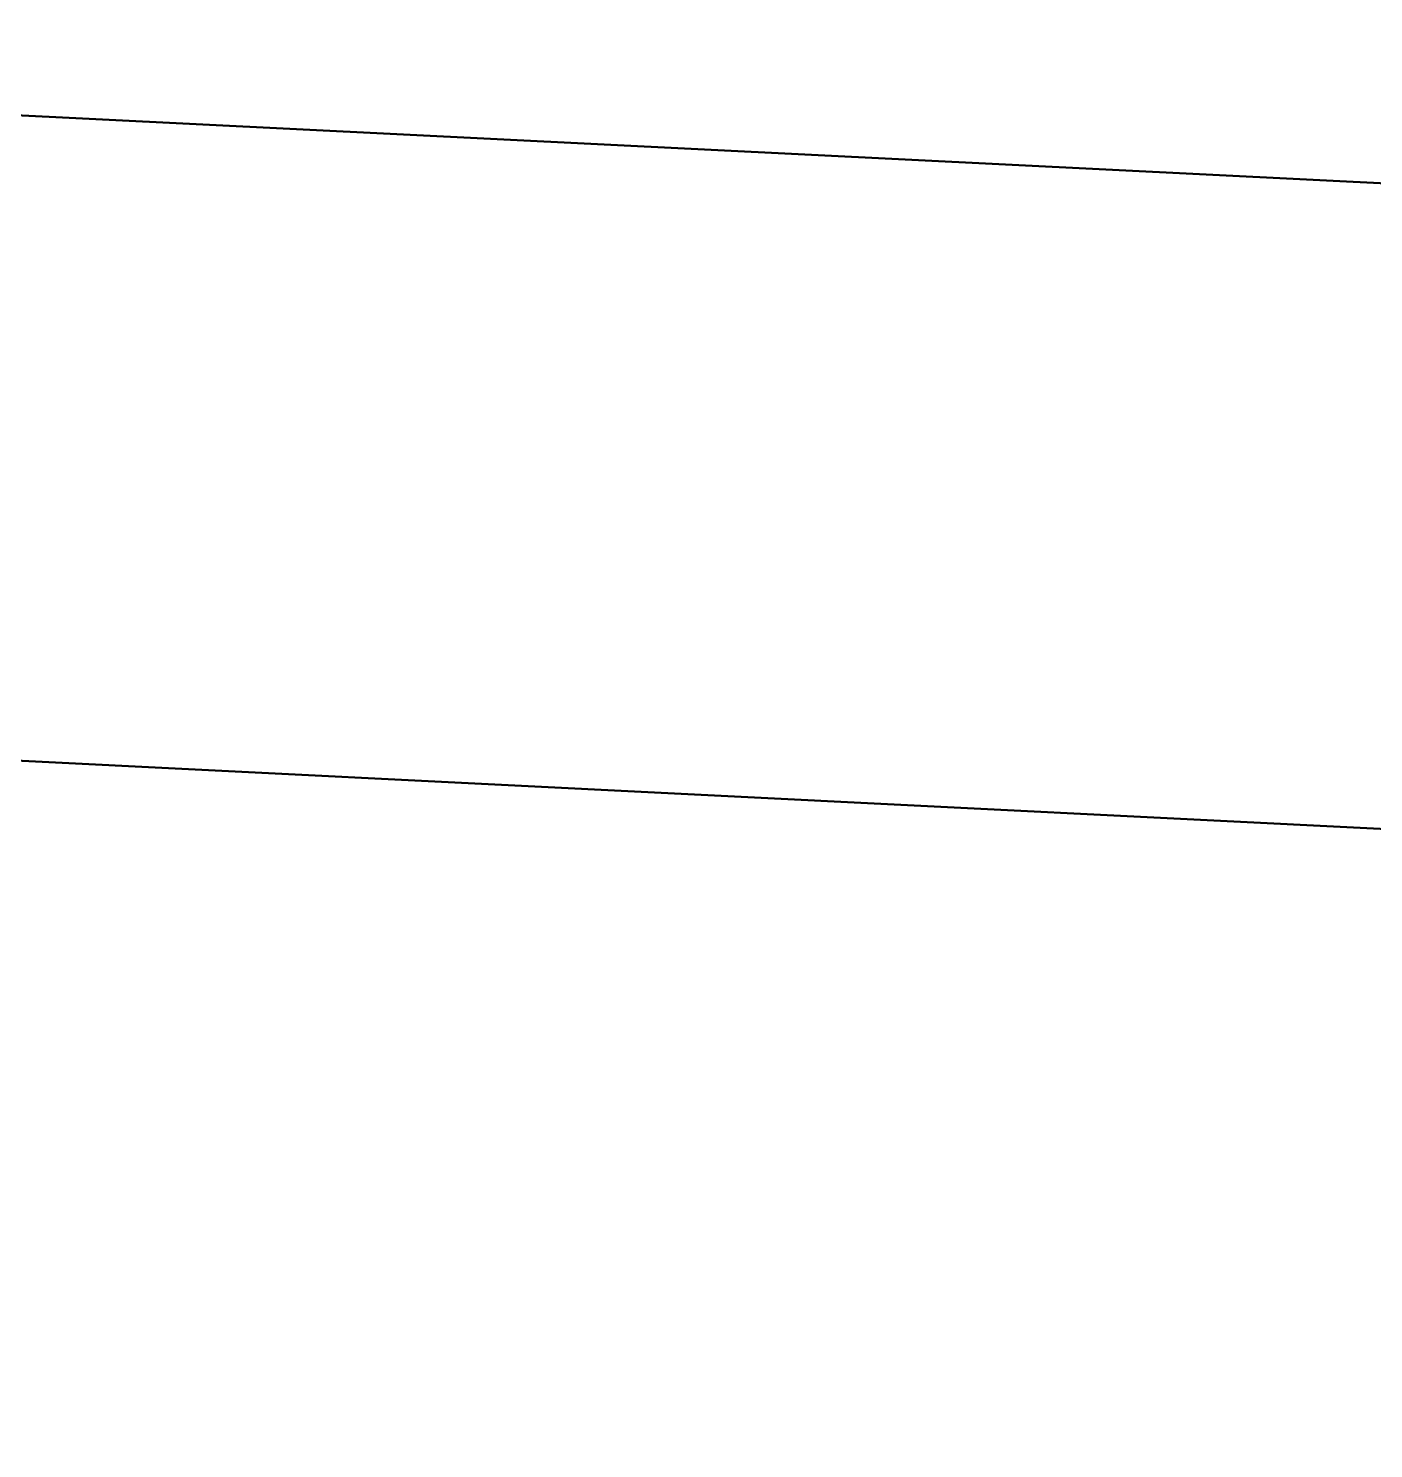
# Model space of a CAD drawing. Header units: metres. Extents: x 10 to 831, y 10 to 584.
# Drawn here: x 35.408 to 39.574, y 306.002 to 310.402 of the extents above; entities that cross this region are included whole.
import ezdxf

# ---------------------------------------------------------------- set-up
doc = ezdxf.new("R2010")
doc.units = ezdxf.units.M
doc.layers.add('CUT', color=7, linetype='Continuous', lineweight=50)
doc.layers.add('VIS', color=8, linetype='Continuous', lineweight=13)

msp = doc.modelspace()

# ---------------------------------------------------------------- linework, layer by layer
at = {"layer": 'CUT'}
for p, q in [((78, 308.002), (30, 310.402)), ((30, 308.402), (78, 306.002))]:
    msp.add_line(p, q, dxfattribs=at)
at = {"layer": 'VIS'}
for p, q in [((30, 310.402), (78, 308.002)), ((43.4832, 309.728), (32.3076, 310.2868)), ((35.9408, 310.1048), (33.8708, 310.2084)), ((34.0592, 310.1992), (36.1288, 310.0956)), ((34.1292, 310.1956), (36.5516, 310.0744)), ((35.4736, 310.1284), (34.9204, 310.156)), ((34.948, 310.1548), (35.4412, 310.13)), ((34.9744, 310.1532), (35.5632, 310.124)), ((35.0212, 310.1508), (35.6136, 310.1212)), ((35.0956, 310.1472), (35.6944, 310.1172)), ((35.1048, 310.1468), (35.658, 310.1192)), ((36.1548, 310.0944), (35.1636, 310.144)), ((35.1996, 310.142), (35.796, 310.112)), ((35.2116, 310.1416), (35.4112, 310.1316)), ((35.4096, 310.1316), (35.2144, 310.1412)), ((35.2252, 310.1408), (35.4164, 310.1312)), ((35.24, 310.14), (35.84, 310.11)), ((35.24, 310.14), (35.84, 310.11)), ((35.2444, 310.1396), (35.8444, 310.1096)), ((35.256, 310.1392), (35.456, 310.1292)), ((35.4448, 310.1296), (35.274, 310.1384)), ((35.2996, 310.1372), (35.4692, 310.1284)), ((35.3072, 310.1368), (35.5044, 310.1268)), ((35.3408, 310.1348), (35.5388, 310.1252)), ((35.35, 310.1344), (35.5484, 310.1244)), ((35.3616, 310.134), (36.7496, 310.0644)), ((35.4096, 310.1316), (35.6048, 310.1216)), ((35.5944, 310.1224), (35.4156, 310.1312)), ((36.0272, 310.1008), (35.4272, 310.1308)), ((35.64, 310.12), (35.44, 310.13)), ((35.4444, 310.1296), (36.442, 310.08)), ((35.4448, 310.1296), (35.6152, 310.1212)), ((35.464, 310.1288), (35.6256, 310.1208)), ((35.4712, 310.1284), (35.6268, 310.1208)), ((35.4832, 310.128), (35.6372, 310.12)), ((35.4984, 310.1272), (35.692, 310.1172)), ((35.5, 310.1268), (35.6656, 310.1188)), ((35.5116, 310.1264), (35.7072, 310.1168)), ((35.518, 310.126), (35.694, 310.1172)), ((35.544, 310.1248), (35.7436, 310.1148)), ((35.5516, 310.1244), (35.6976, 310.1172)), ((35.568, 310.1236), (36.1676, 310.0936)), ((35.578, 310.1232), (35.7776, 310.1132)), ((35.594, 310.1224), (36.1784, 310.0932)), ((35.5944, 310.1224), (35.7728, 310.1132)), ((35.602, 310.122), (35.7816, 310.1128)), ((35.7804, 310.1128), (35.6076, 310.1216)), ((35.6272, 310.1208), (36.2268, 310.0908)), ((35.6504, 310.1196), (35.8504, 310.1096)), ((35.6512, 310.1196), (35.8192, 310.1112)), ((35.652, 310.1192), (38.31, 309.9864)), ((35.664, 310.1188), (36.264, 310.0888)), ((35.6664, 310.1188), (36.7276, 310.0656)), ((36.2184, 310.0912), (35.6704, 310.1184)), ((35.8752, 310.1084), (35.6756, 310.1184)), ((35.6776, 310.118), (35.8768, 310.108)), ((35.7188, 310.116), (36.1652, 310.0936)), ((35.7268, 310.1156), (35.926, 310.1056)), ((35.9416, 310.1048), (35.742, 310.1148)), ((35.7692, 310.1136), (35.95, 310.1044)), ((35.7752, 310.1132), (35.9488, 310.1044)), ((35.98, 310.1032), (35.7804, 310.1128)), ((35.7804, 310.1128), (35.9532, 310.1044)), ((35.7824, 310.1128), (36.3804, 310.0828)), ((35.9844, 310.1028), (35.794, 310.1124)), ((35.8008, 310.112), (36.6924, 310.0672)), ((35.9764, 310.1032), (35.8236, 310.1108)), ((35.8352, 310.1104), (36.286, 310.0876)), ((35.8532, 310.1092), (36.0356, 310.1004)), ((36.058, 310.0992), (35.858, 310.1092)), ((35.8752, 310.1084), (36.0748, 310.0984)), ((35.8788, 310.108), (36.0736, 310.0984)), ((36.04, 310.1), (35.8816, 310.108)), ((35.9084, 310.1064), (36.108, 310.0968)), ((35.9416, 310.1048), (36.1412, 310.0948)), ((35.9576, 310.104), (36.1484, 310.0944)), ((35.9644, 310.1036), (36.1632, 310.094)), ((35.9764, 310.1032), (36.1292, 310.0956)), ((35.98, 310.1032), (36.18, 310.0932)), ((35.9844, 310.1028), (36.1744, 310.0932)), ((36.0076, 310.1016), (36.2076, 310.0916)), ((36.0244, 310.1008), (36.2204, 310.0908)), ((36.222, 310.0908), (36.0256, 310.1008)), ((36.04, 310.1), (36.1988, 310.092)), ((36.05, 310.0996), (36.2472, 310.0896)), ((36.054, 310.0992), (36.214, 310.0912)), ((36.058, 310.0992), (36.258, 310.0892)), ((36.0684, 310.0984), (36.582, 310.0728)), ((36.0788, 310.098), (36.6468, 310.0696)), ((36.278, 310.088), (36.0804, 310.098)), ((36.246, 310.0896), (36.0864, 310.0976)), ((36.3068, 310.0868), (36.1128, 310.0964)), ((36.114, 310.0964), (36.3064, 310.0868)), ((36.1364, 310.0952), (36.2828, 310.088)), ((36.1428, 310.0948), (36.3412, 310.0848)), ((36.3388, 310.0852), (36.144, 310.0948)), ((36.3164, 310.086), (36.1468, 310.0948)), ((36.1624, 310.094), (36.3276, 310.0856)), ((36.222, 310.0908), (36.4184, 310.0812)), ((36.2224, 310.0908), (36.3984, 310.082)), ((36.246, 310.0896), (36.4056, 310.0816)), ((36.2732, 310.0884), (36.4668, 310.0788)), ((36.278, 310.088), (36.4756, 310.0784)), ((36.294, 310.0872), (36.4896, 310.0776)), ((36.2972, 310.0872), (36.8868, 310.0576)), ((36.2972, 310.0872), (36.8456, 310.0596)), ((36.4716, 310.0784), (36.2988, 310.0872)), ((36.7888, 310.0624), (36.3064, 310.0868)), ((36.3068, 310.0868), (36.5004, 310.0768)), ((36.3164, 310.086), (36.4856, 310.0776)), ((36.3232, 310.086), (36.4912, 310.0776)), ((36.3428, 310.0848), (36.5424, 310.0748)), ((36.3716, 310.0836), (36.5624, 310.074)), ((36.3772, 310.0832), (36.5772, 310.0732)), ((36.582, 310.0728), (36.3864, 310.0828)), ((36.4044, 310.0816), (36.5596, 310.074)), ((36.4088, 310.0816), (36.5628, 310.074)), ((36.4108, 310.0816), (36.6108, 310.0716)), ((36.432, 310.0804), (36.5932, 310.0724)), ((36.446, 310.0796), (36.9712, 310.0536)), ((36.4508, 310.0796), (36.6508, 310.0696)), ((36.4692, 310.0784), (36.6428, 310.07)), ((36.4716, 310.0784), (36.644, 310.0696)), ((36.474, 310.0784), (36.6728, 310.0684)), ((36.4924, 310.0772), (36.6728, 310.0684)), ((36.5128, 310.0764), (37.0844, 310.0476)), ((36.9916, 310.0524), (36.5156, 310.0764)), ((36.53, 310.0756), (36.7284, 310.0656)), ((36.7216, 310.066), (36.5304, 310.0756)), ((36.7404, 310.0648), (36.5408, 310.0748)), ((36.7604, 310.064), (36.5616, 310.074)), ((36.7804, 310.0628), (36.5804, 310.0728)), ((36.582, 310.0728), (36.7772, 310.0632)), ((36.5876, 310.0728), (36.7404, 310.0648)), ((36.6116, 310.0716), (38.4064, 309.9816)), ((36.6116, 310.0716), (36.7604, 310.064)), ((36.616, 310.0712), (37.4016, 310.032)), ((36.8088, 310.0616), (36.638, 310.07)), ((36.6572, 310.0692), (36.852, 310.0592)), ((36.6744, 310.0684), (37.15, 310.0444)), ((36.6792, 310.068), (36.8588, 310.0592)), ((36.6924, 310.0672), (37.2912, 310.0376)), ((36.7068, 310.0668), (36.9068, 310.0568)), ((36.7216, 310.066), (36.8676, 310.0588)), ((36.7216, 310.066), (36.9124, 310.0564)), ((36.7268, 310.0656), (37.326, 310.0356)), ((36.7404, 310.0648), (36.9404, 310.0548)), ((37.5772, 310.0232), (36.7556, 310.0644)), ((36.7596, 310.064), (36.958, 310.054)), ((36.7604, 310.064), (36.9592, 310.054)), ((37.3172, 310.036), (36.764, 310.0636)), ((37.3144, 310.0364), (36.7664, 310.0636)), ((36.7804, 310.0628), (36.9804, 310.0528)), ((36.7904, 310.0624), (37.3872, 310.0328)), ((36.808, 310.0616), (37.004, 310.0516)), ((36.8088, 310.0616), (36.9792, 310.0532)), ((36.8244, 310.0608), (36.99, 310.0524)), ((36.994, 310.0524), (36.8248, 310.0608)), ((36.8444, 310.0596), (37.0444, 310.0496)), ((37.0236, 310.0508), (36.8452, 310.0596)), ((36.8832, 310.058), (37.0756, 310.0484)), ((37.0816, 310.048), (36.888, 310.0576)), ((36.92, 310.056), (37.7416, 310.0148)), ((36.922, 310.056), (37.5196, 310.026)), ((36.9484, 310.0544), (37.5016, 310.0268)), ((36.9792, 310.0532), (38.8316, 309.9604)), ((37.1624, 310.044), (36.9896, 310.0524)), ((36.994, 310.0524), (37.1636, 310.044)), ((36.9952, 310.0524), (37.5872, 310.0228)), ((36.9952, 310.0524), (37.1628, 310.044)), ((37.0132, 310.0512), (37.1732, 310.0432)), ((37.0236, 310.0508), (37.2024, 310.042)), ((37.0256, 310.0508), (37.4884, 310.0276)), ((37.0476, 310.0496), (37.2412, 310.04)), ((37.2564, 310.0392), (37.0564, 310.0492)), ((37.258, 310.0392), (37.058, 310.0492)), ((37.2656, 310.0388), (37.0732, 310.0484)), ((37.0816, 310.048), (37.2752, 310.0384)), ((37.142, 310.0448), (37.3416, 310.0348)), ((37.1624, 310.044), (37.3352, 310.0352)), ((37.1764, 310.0432), (37.3764, 310.0332)), ((37.2068, 310.0416), (37.6532, 310.0192)), ((37.2072, 310.0416), (37.8068, 310.0116)), ((37.2152, 310.0412), (37.396, 310.032)), ((37.232, 310.0404), (37.4292, 310.0304)), ((37.2508, 310.0396), (37.4508, 310.0296)), ((37.2564, 310.0392), (37.4564, 310.0292)), ((37.258, 310.0392), (37.4584, 310.0292)), ((37.2656, 310.0388), (37.458, 310.0292)), ((37.2676, 310.0388), (38.268, 309.9888)), ((37.2788, 310.038), (37.4548, 310.0292)), ((37.4852, 310.0276), (37.2944, 310.0372)), ((37.3064, 310.0368), (38.3304, 309.9856)), ((37.5072, 310.0268), (37.3124, 310.0364)), ((37.3144, 310.0364), (37.4968, 310.0272)), ((37.3228, 310.036), (37.9176, 310.006)), ((37.3324, 310.0352), (37.5308, 310.0256)), ((37.3372, 310.0352), (37.4928, 310.0272)), ((37.3372, 310.0352), (37.7876, 310.0128)), ((37.5396, 310.0252), (37.3396, 310.0352)), ((37.5044, 310.0268), (37.3516, 310.0344)), ((37.9536, 310.0044), (37.3544, 310.0344)), ((37.5556, 310.0244), (37.3568, 310.034)), ((37.5796, 310.0232), (37.38, 310.0332)), ((37.3976, 310.032), (37.5772, 310.0232)), ((37.3996, 310.032), (37.5612, 310.024)), ((37.624, 310.0208), (37.424, 310.0308)), ((37.4356, 310.0304), (37.6304, 310.0204)), ((37.4376, 310.03), (37.6088, 310.0216)), ((37.6256, 310.0208), (37.4672, 310.0288)), ((37.468, 310.0288), (37.6636, 310.0188)), ((37.4852, 310.0276), (37.6764, 310.018)), ((37.4856, 310.0276), (37.9404, 310.0048)), ((37.5044, 310.0268), (37.6572, 310.0192)), ((37.5176, 310.026), (37.7088, 310.0164)), ((37.5396, 310.0252), (37.7392, 310.0152)), ((37.5424, 310.0248), (37.7376, 310.0152)), ((37.554, 310.0244), (38.1532, 309.9944)), ((37.5556, 310.0244), (37.7544, 310.0144)), ((37.5664, 310.0236), (37.766, 310.0136)), ((37.5796, 310.0232), (37.7796, 310.0132)), ((37.592, 310.0224), (37.7876, 310.0128)), ((37.6104, 310.0216), (37.8104, 310.0116)), ((37.6256, 310.0208), (37.784, 310.0128)), ((37.6644, 310.0188), (38.2648, 309.9888)), ((37.6668, 310.0188), (37.8348, 310.0104)), ((37.8536, 310.0092), (37.6808, 310.018)), ((37.8636, 310.0088), (37.6964, 310.0172)), ((37.76, 310.014), (37.9428, 310.0048)), ((38.3616, 309.984), (37.762, 310.014)), ((37.7756, 310.0132), (38.3736, 309.9832)), ((37.8224, 310.0108), (38.016, 310.0012)), ((38.0268, 310.0008), (37.8268, 310.0108)), ((38.44, 309.98), (37.84, 310.01)), ((38.0108, 310.0016), (37.8412, 310.01)), ((37.8536, 310.0092), (38.0264, 310.0008)), ((37.8636, 310.0088), (38.0304, 310.0004)), ((38.0728, 309.9984), (37.8784, 310.008)), ((37.9048, 310.0068), (38.1048, 309.9968)), ((37.9384, 310.0052), (38.1192, 309.996)), ((37.9408, 310.0048), (38.1408, 309.9948)), ((37.9512, 310.0044), (38.1056, 309.9968)), ((37.952, 310.0044), (38.1508, 309.9944)), ((37.9592, 310.004), (38.1148, 309.9964)), ((37.962, 310.004), (38.5616, 309.974)), ((37.9724, 310.0032), (38.452, 309.9792)), ((37.976, 310.0032), (38.1756, 309.9932)), ((37.9832, 310.0028), (38.1592, 309.994)), ((38.1864, 309.9928), (37.99, 310.0024)), ((38.1724, 309.9932), (38.002, 310.002)), ((38.0036, 310.002), (38.1656, 309.9936)), ((38.0084, 310.0016), (40.426, 309.8808)), ((38.0108, 310.0016), (38.18, 309.9932)), ((38.0268, 310.0008), (38.2268, 309.9908)), ((38.04, 310), (38.24, 309.99)), ((38.04, 310), (38.24, 309.99)), ((38.0448, 309.9996), (38.5928, 309.9724)), ((38.244, 309.99), (38.0504, 309.9996)), ((38.056, 309.9992), (41.654, 309.8192)), ((38.2492, 309.9896), (38.0584, 309.9992)), ((38.0728, 309.9984), (38.2672, 309.9888)), ((38.078, 309.998), (39.0176, 309.9512)), ((38.0996, 309.9972), (38.2484, 309.9896)), ((38.1252, 309.9956), (38.3236, 309.986)), ((38.3508, 309.9844), (38.152, 309.9944)), ((38.1724, 309.9932), (38.3432, 309.9848)), ((38.3792, 309.9832), (38.1792, 309.9932)), ((38.1864, 309.9928), (38.3828, 309.9828)), ((38.2044, 309.9916), (38.378, 309.9832)), ((38.214, 309.9912), (38.4088, 309.9816)), ((38.4104, 309.9816), (38.2276, 309.9908)), ((38.3956, 309.9824), (38.2352, 309.9904)), ((38.2372, 309.99), (39.2348, 309.9404)), ((38.792, 309.9624), (38.2392, 309.99)), ((38.244, 309.99), (38.4376, 309.98)), ((38.2492, 309.9896), (38.4404, 309.98)), ((38.2632, 309.9888), (38.46, 309.9792)), ((38.2976, 309.9872), (38.8328, 309.9604)), ((38.3388, 309.9852), (38.5068, 309.9768)), ((38.3508, 309.9844), (38.5496, 309.9744)), ((38.3676, 309.9836), (38.5288, 309.9756)), ((38.5444, 309.9748), (38.3716, 309.9836)), ((38.3792, 309.9832), (38.5792, 309.9732)), ((38.3816, 309.9828), (38.978, 309.9532)), ((38.4104, 309.9816), (38.61, 309.9716)), ((38.414, 309.9812), (38.6112, 309.9716)), ((38.4176, 309.9812), (38.608, 309.9716)), ((38.5768, 309.9732), (38.4184, 309.9812)), ((38.4232, 309.9808), (38.9764, 309.9532)), ((38.4444, 309.9796), (38.6444, 309.9696)), ((38.6456, 309.9696), (38.4556, 309.9792)), ((38.464, 309.9788), (38.9776, 309.9532)), ((38.4648, 309.9788), (38.6636, 309.9688)), ((38.6696, 309.9684), (38.47, 309.9784)), ((38.4748, 309.9784), (38.6544, 309.9692)), ((38.4804, 309.978), (38.64, 309.97)), ((38.676, 309.9684), (38.4812, 309.978)), ((38.5016, 309.9768), (39.6016, 309.922)), ((38.512, 309.9764), (38.7104, 309.9664)), ((38.5156, 309.9764), (39.1132, 309.9464)), ((38.6884, 309.9676), (38.5188, 309.976)), ((38.5444, 309.9748), (38.7172, 309.966)), ((38.5464, 309.9748), (39.4212, 309.9308)), ((38.5744, 309.9732), (39.1664, 309.9436)), ((38.5768, 309.9732), (38.7352, 309.9652)), ((38.778, 309.9632), (38.578, 309.9732)), ((38.5968, 309.972), (38.7904, 309.9624)), ((38.6416, 309.97), (38.8372, 309.96)), ((38.6456, 309.9696), (38.836, 309.9604)), ((38.6616, 309.9688), (38.842, 309.96)), ((38.664, 309.9688), (38.8552, 309.9592)), ((38.6696, 309.9684), (38.8692, 309.9584)), ((38.6884, 309.9676), (38.8576, 309.9592)), ((38.6888, 309.9676), (38.8884, 309.9576)), ((38.6988, 309.9672), (39.4568, 309.9292)), ((38.7036, 309.9668), (38.9032, 309.9568)), ((38.7304, 309.9656), (39.2988, 309.9372)), ((38.7472, 309.9648), (38.946, 309.9548)), ((38.7676, 309.9636), (38.9636, 309.954)), ((38.7688, 309.9636), (38.9152, 309.9564)), ((38.7752, 309.9632), (38.9752, 309.9532)), ((38.778, 309.9632), (38.9776, 309.9532)), ((38.8064, 309.9616), (39.0064, 309.9516)), ((38.8064, 309.9616), (38.9984, 309.952)), ((39.0132, 309.9512), (38.822, 309.9608)), ((39.0188, 309.9512), (38.8252, 309.9608)), ((38.8392, 309.96), (39.2896, 309.9376)), ((38.8768, 309.958), (39.0312, 309.9504)), ((39.0328, 309.9504), (38.8796, 309.958)), ((38.892, 309.9576), (39.7136, 309.9164)), ((38.892, 309.9572), (39.0476, 309.9496)), ((38.8984, 309.9572), (39.072, 309.9484)), ((38.9316, 309.9556), (39.4112, 309.9316)), ((39.1376, 309.9452), (38.9376, 309.9552)), ((38.9388, 309.9552), (39.0948, 309.9472)), ((38.9752, 309.9532), (39.1368, 309.9452)), ((38.9924, 309.9524), (39.1872, 309.9428)), ((38.9924, 309.9524), (39.1412, 309.9448)), ((39.0108, 309.9516), (39.1788, 309.9432)), ((39.0132, 309.9512), (39.204, 309.942)), ((39.0188, 309.9512), (39.2124, 309.9412)), ((39.0324, 309.9504), (39.1856, 309.9428)), ((39.0396, 309.95), (39.2156, 309.9412)), ((39.528, 309.9256), (39.0524, 309.9492)), ((39.5492, 309.9244), (39.0564, 309.9492)), ((39.2568, 309.9392), (39.0568, 309.9492)), ((39.2356, 309.9404), (39.0628, 309.9488)), ((39.2516, 309.9396), (39.0884, 309.9476)), ((39.1016, 309.9468), (39.2964, 309.9372)), ((39.3172, 309.936), (39.1216, 309.946)), ((39.1236, 309.946), (40.122, 309.896)), ((39.1376, 309.9452), (39.3372, 309.9352)), ((39.1648, 309.9436), (39.764, 309.9136)), ((39.7048, 309.9168), (39.1968, 309.942)), ((39.202, 309.942), (39.3992, 309.932)), ((39.2108, 309.9416), (39.6864, 309.9176)), ((39.2228, 309.9408), (39.4056, 309.9316)), ((39.2356, 309.9404), (39.4084, 309.9316)), ((39.2512, 309.9396), (39.4512, 309.9296)), ((39.2568, 309.9392), (39.4568, 309.9292)), ((39.2588, 309.9392), (41.3964, 309.832)), ((39.2608, 309.9388), (39.46, 309.9292)), ((39.296, 309.9372), (42.2404, 309.79)), ((39.3148, 309.9364), (39.5128, 309.9264)), ((39.3172, 309.936), (39.5124, 309.9264)), ((39.5064, 309.9268), (39.3236, 309.936)), ((39.354, 309.9344), (39.5004, 309.9268)), ((39.5772, 309.9232), (39.3776, 309.9332)), ((39.424, 309.9308), (39.6196, 309.9212)), ((39.5064, 309.9268), (39.6888, 309.9176)), ((39.5424, 309.9248), (39.7412, 309.9148)), ((39.5512, 309.9244), (39.7472, 309.9148)), ((39.552, 309.9244), (39.7316, 309.9156)), ((30, 308.402), (78, 306.002)), ((35.8868, 308.1076), (32.4932, 308.2772)), ((32.6928, 308.2672), (36.0864, 308.0976)), ((37.424, 308.0308), (34.0576, 308.1992)), ((34.6192, 308.1712), (35.4412, 308.13)), ((35.8912, 308.1076), (34.8932, 308.1572)), ((35.568, 308.1236), (34.9688, 308.1536)), ((34.9788, 308.1532), (35.5204, 308.126)), ((35.5852, 308.1228), (35.0036, 308.152)), ((35.5856, 308.1228), (35.0396, 308.15)), ((35.64, 308.12), (35.04, 308.15)), ((35.64, 308.12), (35.04, 308.15)), ((35.8108, 308.1116), (35.2188, 308.1412)), ((35.24, 308.14), (35.84, 308.11)), ((35.24, 308.14), (35.84, 308.11)), ((35.256, 308.1392), (35.456, 308.1292)), ((35.464, 308.1288), (35.3028, 308.1368)), ((35.4984, 308.1272), (35.3048, 308.1368)), ((35.5116, 308.1264), (35.316, 308.1364)), ((35.4712, 308.1284), (35.316, 308.1364)), ((35.9172, 308.106), (35.318, 308.136)), ((35.5, 308.1268), (35.3348, 308.1352)), ((35.336, 308.1352), (35.5128, 308.1264)), ((36.3392, 308.0852), (35.3456, 308.1348)), ((35.972, 308.1036), (35.3724, 308.1332)), ((35.3956, 308.1324), (35.5472, 308.1248)), ((36.0076, 308.1016), (35.408, 308.1316)), ((35.602, 308.122), (35.4224, 308.1308)), ((36.0416, 308.1), (35.4416, 308.13)), ((40.146, 307.8948), (35.4492, 308.1296)), ((35.6388, 308.12), (35.4692, 308.1284)), ((35.6512, 308.1196), (35.4832, 308.128)), ((36.1252, 308.0956), (35.5276, 308.1256)), ((35.7296, 308.1156), (35.5372, 308.1252)), ((36.0124, 308.1012), (35.5372, 308.1252)), ((35.7384, 308.1152), (35.54, 308.1252)), ((35.7232, 308.116), (35.5644, 308.1236)), ((35.7188, 308.116), (35.57, 308.1236)), ((36.054, 308.0992), (35.5744, 308.1232)), ((35.766, 308.1136), (35.5808, 308.1228)), ((36.1808, 308.0928), (35.5828, 308.1228)), ((38.1528, 307.9944), (35.5928, 308.1224)), ((35.6232, 308.1208), (40.32, 307.886)), ((35.7916, 308.1124), (35.6372, 308.12)), ((35.6388, 308.12), (35.808, 308.1116)), ((35.8532, 308.1092), (35.6704, 308.1184)), ((35.8704, 308.1084), (35.6712, 308.1184)), ((35.8788, 308.108), (35.6844, 308.1176)), ((35.844, 308.11), (35.6976, 308.1172)), ((35.9084, 308.1064), (35.7088, 308.1164)), ((35.7232, 308.116), (35.8816, 308.108)), ((36.2972, 308.0872), (35.7488, 308.1144)), ((35.9492, 308.1044), (35.7496, 308.1144)), ((35.95, 308.1044), (35.75, 308.1144)), ((36.7552, 308.0644), (35.7564, 308.114)), ((35.9568, 308.104), (35.7592, 308.114)), ((35.9644, 308.1036), (35.7656, 308.1136)), ((35.9576, 308.104), (35.7664, 308.1136)), ((35.9704, 308.1036), (35.7704, 308.1136)), ((35.9276, 308.1056), (35.7748, 308.1132)), ((36.0136, 308.1012), (35.8136, 308.1112)), ((36.576, 308.0732), (35.818, 308.1112)), ((36.024, 308.1008), (35.824, 308.1108)), ((36.4268, 308.0808), (35.8272, 308.1108)), ((36.0244, 308.1008), (35.8284, 308.1104)), ((36.0024, 308.102), (35.8508, 308.1096)), ((36.05, 308.0996), (35.8532, 308.1092)), ((35.8532, 308.1092), (36.0356, 308.1004)), ((36.042, 308.1), (35.8656, 308.1088)), ((35.8704, 308.1084), (36.07, 308.0984)), ((35.8728, 308.1084), (36.0592, 308.0992)), ((40.6464, 307.8696), (35.8972, 308.1072)), ((36.0684, 308.0984), (35.8976, 308.1072)), ((36.4912, 308.0776), (35.9112, 308.1064)), ((36.796, 308.062), (35.9208, 308.106)), ((36.1336, 308.0952), (35.9352, 308.1052)), ((36.5128, 308.0764), (35.9416, 308.1048)), ((35.95, 308.1044), (36.1496, 308.0944)), ((35.9576, 308.104), (36.1484, 308.0944)), ((36.436, 308.0804), (35.9856, 308.1028)), ((36.1624, 308.094), (35.9968, 308.102)), ((36.0024, 308.102), (36.154, 308.0944)), ((36.024, 308.1008), (36.224, 308.0908)), ((36.6148, 308.0712), (36.0256, 308.1008)), ((36.0268, 308.1008), (36.6268, 308.0708)), ((36.042, 308.1), (36.2184, 308.0912)), ((36.0612, 308.0988), (36.2232, 308.0908)), ((36.2732, 308.0884), (36.0792, 308.098)), ((36.294, 308.0872), (36.0984, 308.0972)), ((36.1048, 308.0968), (36.6844, 308.0676)), ((36.7272, 308.0656), (36.128, 308.0956)), ((36.3164, 308.086), (36.1468, 308.0948)), ((36.3232, 308.086), (36.1552, 308.0944)), ((38.7552, 307.9644), (36.1576, 308.094)), ((36.6116, 308.0716), (36.1652, 308.0936)), ((36.4108, 308.0816), (36.2112, 308.0916)), ((36.222, 308.0908), (36.8116, 308.0616)), ((36.4044, 308.0816), (36.2488, 308.0896)), ((36.7172, 308.066), (36.2544, 308.0892)), ((36.432, 308.0804), (36.2708, 308.0884)), ((36.474, 308.0784), (36.2748, 308.0884)), ((36.278, 308.088), (36.4756, 308.0784)), ((36.4292, 308.0804), (36.2828, 308.088)), ((36.2868, 308.0876), (36.4852, 308.0776)), ((36.3164, 308.086), (36.4856, 308.0776)), ((36.8704, 308.0584), (36.3176, 308.086)), ((36.5312, 308.0756), (36.3328, 308.0852)), ((36.3388, 308.0852), (36.5336, 308.0752)), ((36.5396, 308.0752), (36.3412, 308.0848)), ((37.2488, 308.0396), (36.4268, 308.0808)), ((37.2008, 308.042), (36.4308, 308.0804)), ((36.6176, 308.0712), (36.4316, 308.0804)), ((36.44, 308.08), (36.596, 308.072)), ((36.6572, 308.0692), (36.4628, 308.0788)), ((37.0836, 308.048), (36.4936, 308.0772)), ((37.042, 308.05), (36.496, 308.0772)), ((36.6792, 308.068), (36.4996, 308.0772)), ((36.7068, 308.0668), (36.5072, 308.0768)), ((36.6744, 308.0684), (36.5156, 308.0764)), ((37.1216, 308.046), (36.5224, 308.076)), ((36.7216, 308.066), (36.5304, 308.0756)), ((36.7476, 308.0648), (36.55, 308.0744)), ((36.7592, 308.064), (36.5608, 308.074)), ((36.7604, 308.064), (36.5616, 308.074)), ((37.1708, 308.0436), (36.5712, 308.0736)), ((36.748, 308.0644), (36.5716, 308.0736)), ((36.5848, 308.0728), (37.0468, 308.0496)), ((36.5912, 308.0724), (37.4132, 308.0312)), ((37.146, 308.0448), (36.604, 308.0716)), ((36.808, 308.0616), (36.612, 308.0712)), ((36.8132, 308.0612), (36.6132, 308.0712)), ((36.6176, 308.0712), (36.804, 308.062)), ((36.8244, 308.0608), (36.6588, 308.0692)), ((36.6744, 308.0684), (36.8328, 308.0604)), ((36.8832, 308.058), (36.6908, 308.0676)), ((36.8436, 308.06), (36.6912, 308.0676)), ((36.7216, 308.066), (36.9124, 308.0564)), ((36.748, 308.0644), (36.9244, 308.0556)), ((36.7604, 308.064), (36.9592, 308.054)), ((36.9488, 308.0544), (36.7664, 308.0636)), ((37.5588, 308.024), (36.7728, 308.0632)), ((36.7848, 308.0628), (37.3268, 308.0356)), ((37.39, 308.0324), (36.7976, 308.062)), ((36.9952, 308.0524), (36.8272, 308.0608)), ((37.0236, 308.0508), (36.8452, 308.0596)), ((37.0132, 308.0512), (36.8536, 308.0592)), ((37.0476, 308.0496), (36.854, 308.0592)), ((37.014, 308.0512), (36.8676, 308.0588)), ((37.0264, 308.0508), (36.8708, 308.0584)), ((37.0808, 308.048), (36.8824, 308.058)), ((37.3996, 308.032), (36.916, 308.0564)), ((37.4376, 308.03), (36.924, 308.0556)), ((37.5236, 308.026), (36.942, 308.0548)), ((37.148, 308.0448), (36.948, 308.0544)), ((36.9488, 308.0544), (37.1316, 308.0456)), ((37.5664, 308.0236), (36.9668, 308.0536)), ((37.5688, 308.0236), (36.9696, 308.0536)), ((37.1696, 308.0436), (36.9696, 308.0536)), ((37.2072, 308.0416), (37.0072, 308.0516)), ((37.2108, 308.0416), (37.0108, 308.0516)), ((37.0236, 308.0508), (37.2024, 308.042)), ((37.0324, 308.0504), (37.1944, 308.0424)), ((37.2152, 308.0412), (37.0344, 308.0504)), ((37.232, 308.0404), (37.0352, 308.0504)), ((37.2564, 308.0392), (37.0564, 308.0492)), ((37.2068, 308.0416), (37.058, 308.0492)), ((37.27, 308.0384), (37.0712, 308.0484)), ((37.0728, 308.0484), (37.2724, 308.0384)), ((37.0808, 308.048), (37.2796, 308.038)), ((37.6844, 308.0176), (37.1016, 308.0468)), ((37.3204, 308.036), (37.1212, 308.046)), ((37.5972, 308.022), (37.122, 308.046)), ((37.3228, 308.036), (37.1248, 308.0456)), ((37.3324, 308.0352), (37.134, 308.0452)), ((38.454, 307.9792), (37.1388, 308.0452)), ((37.3328, 308.0352), (37.1636, 308.044)), ((37.1696, 308.0436), (37.3692, 308.0336)), ((37.3624, 308.034), (37.1764, 308.0432)), ((37.7756, 308.0132), (37.1776, 308.0432)), ((37.3344, 308.0352), (37.18, 308.0428)), ((37.938, 308.0052), (37.1872, 308.0428)), ((37.4024, 308.032), (37.204, 308.0416)), ((37.76, 308.014), (37.2116, 308.0416)), ((37.2272, 308.0408), (37.4024, 308.032)), ((37.4356, 308.0304), (37.2412, 308.04)), ((37.2564, 308.0392), (37.4564, 308.0292)), ((37.4636, 308.0288), (37.266, 308.0388)), ((37.468, 308.0288), (37.272, 308.0384)), ((37.4852, 308.0276), (37.2944, 308.0372)), ((37.2956, 308.0372), (37.8784, 308.008)), ((37.4548, 308.0292), (37.302, 308.0368)), ((37.3328, 308.0352), (37.5024, 308.0268)), ((37.7888, 308.0124), (37.334, 308.0352)), ((37.5396, 308.0252), (37.3396, 308.0352)), ((37.548, 308.0244), (37.3484, 308.0344)), ((37.5544, 308.0244), (37.3556, 308.0344)), ((37.5556, 308.0244), (37.3568, 308.034)), ((37.3624, 308.034), (37.5488, 308.0244)), ((37.5192, 308.026), (37.3676, 308.0336)), ((37.4024, 308.032), (37.6008, 308.022)), ((37.624, 308.0208), (37.424, 308.0308)), ((39.4964, 307.9272), (37.4504, 308.0296)), ((37.5992, 308.022), (37.4528, 308.0292)), ((37.4528, 308.0292), (37.6456, 308.0196)), ((37.6524, 308.0192), (37.46, 308.0288)), ((37.4636, 308.0288), (37.6612, 308.0188)), ((37.6256, 308.0208), (37.4672, 308.0288)), ((38.468, 307.9788), (37.4676, 308.0288)), ((37.4852, 308.0276), (37.6764, 308.018)), ((37.6668, 308.0188), (37.4988, 308.0272)), ((37.5072, 308.0268), (37.702, 308.0168)), ((37.5192, 308.026), (37.6708, 308.0184)), ((37.7204, 308.016), (37.522, 308.026)), ((37.548, 308.0244), (37.748, 308.0148)), ((37.5556, 308.0244), (37.7544, 308.0144)), ((37.7564, 308.014), (37.5772, 308.0232)), ((37.624, 308.0208), (37.8236, 308.0108)), ((37.6256, 308.0208), (37.784, 308.0128)), ((37.8224, 308.0108), (37.6284, 308.0204)), ((37.8172, 308.0112), (37.652, 308.0196)), ((38.0996, 307.9972), (37.6532, 308.0192)), ((37.8664, 308.0088), (37.6668, 308.0188)), ((37.9048, 308.0068), (37.7052, 308.0168)), ((38.7128, 307.9664), (37.7144, 308.0164)), ((37.9204, 308.006), (37.7204, 308.016)), ((38.3268, 307.9856), (37.7304, 308.0156)), ((37.9344, 308.0052), (37.7364, 308.0152)), ((38.2784, 307.988), (37.7528, 308.0144)), ((37.9384, 308.0052), (37.7576, 308.014)), ((37.9836, 308.0028), (37.7876, 308.0128)), ((37.9752, 308.0032), (37.7912, 308.0124)), ((37.9592, 308.004), (37.8036, 308.012)), ((38.0128, 308.0012), (37.8128, 308.0112)), ((37.9724, 308.0032), (37.8128, 308.0112)), ((38.4268, 307.9808), (37.8268, 308.0108)), ((38.44, 307.98), (37.84, 308.01)), ((38.44, 307.98), (37.84, 308.01)), ((38.0108, 308.0016), (37.8412, 308.01)), ((38.4416, 307.98), (37.8416, 308.01)), ((38.4176, 307.9812), (37.8464, 308.0096)), ((38.0448, 307.9996), (37.8624, 308.0088)), ((37.8664, 308.0088), (38.066, 307.9988)), ((38.3676, 307.9836), (37.8836, 308.008)), ((38.1072, 307.9968), (37.9212, 308.006)), ((37.928, 308.0056), (38.804, 307.962)), ((38.4984, 307.9772), (37.952, 308.0044)), ((38.126, 307.9956), (37.974, 308.0032)), ((38.5792, 307.9732), (37.99, 308.0024)), ((38.1964, 307.992), (37.9976, 308.002)), ((38.0016, 308.002), (38.158, 307.994)), ((38.0036, 308.002), (38.1656, 307.9936)), ((38.0108, 308.0016), (38.18, 307.9928)), ((38.214, 307.9912), (38.0196, 308.0012)), ((39.2464, 307.9396), (38.0212, 308.0008)), ((38.0268, 308.0008), (38.6264, 307.9708)), ((38.8656, 307.9588), (38.0304, 308.0004)), ((38.184, 307.9928), (38.0376, 308)), ((38.04, 308), (38.64, 307.97)), ((38.04, 308), (38.64, 307.97)), ((38.0448, 307.9996), (38.2276, 307.9908)), ((38.2492, 307.9896), (38.0584, 307.9992)), ((38.6568, 307.9692), (38.0668, 307.9988)), ((38.686, 307.9676), (38.0868, 307.9976)), ((38.2596, 307.9892), (38.1012, 307.9968)), ((38.26, 307.9892), (38.1056, 307.9968)), ((38.1072, 307.9968), (38.2936, 307.9872)), ((38.126, 307.9956), (38.2776, 307.988)), ((38.746, 307.9648), (38.1468, 307.9948)), ((38.3508, 307.9844), (38.152, 307.9944)), ((38.3684, 307.9836), (38.1688, 307.9936)), ((38.3696, 307.9836), (38.17, 307.9936)), ((38.3388, 307.9852), (38.1708, 307.9936)), ((38.1864, 307.9928), (38.776, 307.9632)), ((38.1964, 307.992), (38.3948, 307.9824)), ((38.1976, 307.992), (39.0324, 307.9504)), ((38.8064, 307.9616), (38.2068, 307.9916)), ((38.4104, 307.9816), (38.2104, 307.9916)), ((38.414, 307.9812), (38.2172, 307.9912)), ((38.3708, 307.9836), (38.2184, 307.9912)), ((38.4192, 307.9812), (38.2272, 307.9908)), ((38.4216, 307.9808), (38.2292, 307.9904)), ((38.81, 307.9616), (38.23, 307.9904)), ((38.2492, 307.9896), (38.4404, 307.98)), ((38.2596, 307.9892), (38.4184, 307.9812)), ((38.4644, 307.9788), (38.2656, 307.9888)), ((38.4532, 307.9792), (38.2748, 307.9884)), ((38.8064, 307.9616), (38.2932, 307.9872)), ((38.834, 307.9604), (38.2952, 307.9872)), ((38.512, 307.9764), (38.314, 307.9864)), ((38.4796, 307.978), (38.314, 307.9864)), ((41.2588, 307.8392), (38.3148, 307.9864)), ((38.5216, 307.976), (38.3236, 307.986)), ((38.3508, 307.9844), (38.5496, 307.9744)), ((38.9692, 307.9536), (38.3768, 307.9832)), ((39.182, 307.9428), (38.3896, 307.9824)), ((39.2208, 307.9408), (38.3992, 307.982)), ((38.952, 307.9544), (38.4104, 307.9816)), ((38.4232, 307.9808), (39.0032, 307.952)), ((38.892, 307.9576), (38.4256, 307.9808)), ((38.4532, 307.9792), (38.632, 307.9704)), ((38.6616, 307.9688), (38.4808, 307.978)), ((38.6948, 307.9672), (38.546, 307.9748)), ((39.1464, 307.9448), (38.5468, 307.9748)), ((38.7472, 307.9648), (38.5484, 307.9744)), ((38.5632, 307.974), (39.3848, 307.9328)), ((39.1676, 307.9436), (38.568, 307.9736)), ((38.7676, 307.9636), (38.5716, 307.9736)), ((38.7324, 307.9652), (38.5808, 307.9728)), ((38.5908, 307.9724), (39.1328, 307.9452)), ((38.8124, 307.9612), (38.6124, 307.9712)), ((38.7852, 307.9628), (38.6224, 307.9708)), ((39.354, 307.9344), (38.6228, 307.9708)), ((38.8236, 307.9608), (38.6236, 307.9708)), ((38.852, 307.9592), (38.666, 307.9688)), ((39.2228, 307.9408), (38.6744, 307.9684)), ((38.676, 307.9684), (38.8708, 307.9584)), ((39.4396, 307.93), (38.6888, 307.9676)), ((38.9096, 307.9564), (38.7112, 307.9664)), ((38.914, 307.9564), (38.7148, 307.9664)), ((39.1856, 307.9428), (38.7228, 307.966)), ((38.7324, 307.9652), (38.8844, 307.9576)), ((38.7468, 307.9648), (39.346, 307.9348)), ((39.2512, 307.9396), (38.7716, 307.9636)), ((38.9924, 307.9524), (38.798, 307.962)), ((39.0132, 307.9512), (38.822, 307.9608)), ((38.8236, 307.9608), (39.0236, 307.9508)), ((39.2872, 307.9376), (38.8292, 307.9604)), ((39.0108, 307.9516), (38.8428, 307.96)), ((39.3052, 307.9368), (38.8504, 307.9596)), ((39.3352, 307.9352), (38.8516, 307.9596)), ((38.852, 307.9592), (39.0384, 307.95)), ((39.0272, 307.9508), (38.8576, 307.9592)), ((39.0668, 307.9488), (38.8684, 307.9584)), ((39.4624, 307.9288), (38.8808, 307.958)), ((39.4488, 307.9296), (38.8964, 307.9572)), ((39.1028, 307.9468), (38.9032, 307.9568)), ((39.0972, 307.9472), (38.912, 307.9564)), ((39.1208, 307.946), (38.9232, 307.956)), ((39.5228, 307.926), (38.924, 307.956)), ((39.1376, 307.9452), (38.9376, 307.9552)), ((39.146, 307.9448), (38.9472, 307.9548)), ((38.9516, 307.9544), (41.0212, 307.8508)), ((39.1408, 307.9448), (38.9584, 307.954)), ((39.5644, 307.9236), (38.9648, 307.9536)), ((39.7588, 307.914), (38.9732, 307.9532)), ((38.9752, 307.9532), (39.1368, 307.9452)), ((39.1416, 307.9448), (38.976, 307.9532)), ((39.0132, 307.9512), (39.204, 307.9416)), ((39.0272, 307.9508), (39.1968, 307.942)), ((39.2108, 307.9416), (39.0524, 307.9492)), ((39.2568, 307.9392), (39.0568, 307.9492)), ((39.2608, 307.9388), (39.062, 307.9488)), ((39.0668, 307.9488), (39.2656, 307.9388)), ((39.3148, 307.9364), (39.1164, 307.946)), ((40.8332, 307.8604), (39.1396, 307.9452)), ((39.1408, 307.9448), (39.3236, 307.936)), ((39.146, 307.9448), (39.3448, 307.9348)), ((39.7692, 307.9136), (39.1712, 307.9436)), ((39.3392, 307.9352), (39.1876, 307.9428)), ((39.3844, 307.9328), (39.2036, 307.942)), ((39.2108, 307.9416), (39.3696, 307.9336)), ((39.424, 307.9308), (39.2284, 307.9404)), ((39.2568, 307.9392), (39.4568, 307.9292)), ((39.3392, 307.9352), (39.4908, 307.9276)), ((39.5424, 307.9248), (39.3436, 307.9348)), ((40.3512, 307.8844), (39.3524, 307.9344)), ((39.514, 307.9264), (39.3584, 307.934)), ((39.5688, 307.9236), (39.3688, 307.9336)), ((39.552, 307.9244), (39.3724, 307.9332)), ((39.5732, 307.9232), (39.3808, 307.9328)), ((39.5756, 307.9232), (39.3832, 307.9328)), ((39.596, 307.9224), (39.3988, 307.932)), ((39.9544, 307.9044), (39.4084, 307.9316)), ((39.6096, 307.9216), (39.41, 307.9316)), ((39.612, 307.9212), (39.4124, 307.9312)), ((39.588, 307.9228), (39.4392, 307.93)), ((39.7012, 307.9168), (39.5032, 307.9268)), ((39.7024, 307.9168), (39.5044, 307.9268)), ((40.5892, 307.8724), (39.5112, 307.9264)), ((39.6828, 307.918), (39.5148, 307.9264)), ((39.7048, 307.9168), (39.5356, 307.9252))]:
    msp.add_line(p, q, dxfattribs=at)

doc.saveas('drawing.dxf')
